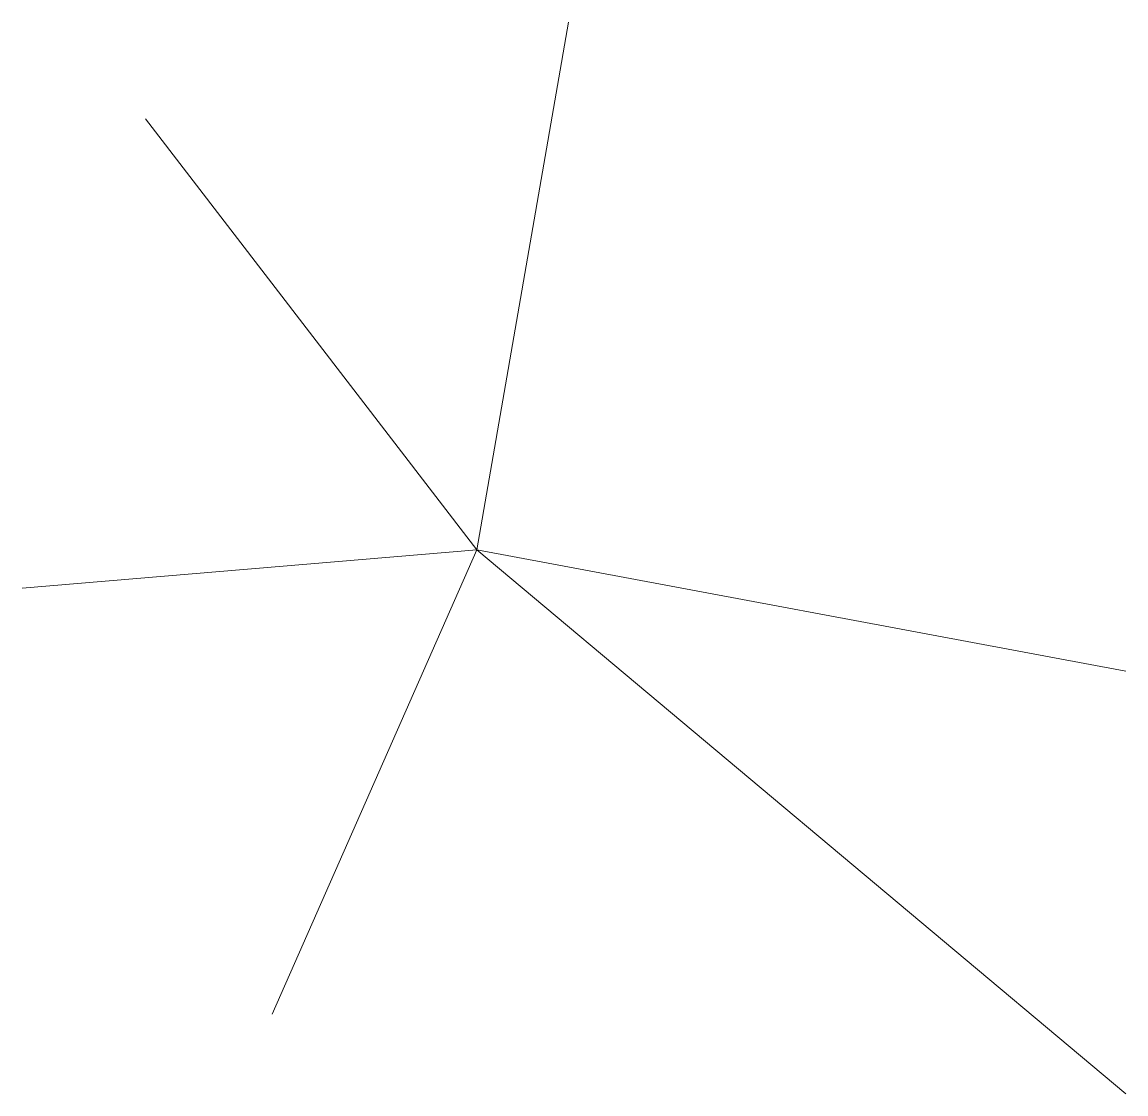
# Model space of a CAD drawing. Header units: millimetres. Extents: x -8591 to 7092, y -1621 to 14390.
# Drawn here: x -4418.84 to -4414.897, y 2637.47 to 2641.3 of the extents above; entities that cross this region are included whole.
import ezdxf

# ---------------------------------------------------------------- set-up
doc = ezdxf.new("R2010")
doc.units = ezdxf.units.MM
doc.layers.add('G-IMPT', color=8, linetype='Continuous', lineweight=9)
doc.layers.add('I-FURN', color=30, linetype='Continuous', lineweight=9)

# ---------------------------------------------------------------- blocks, each defined once
blk = doc.blocks.new('Artificial banana plant 1500mm - Family 4__C1-728657-Begane grond')
at = {"layer": 'G-IMPT'}
for p, q in [((-4.4581, -17.4605), (-4.1301, -15.5744)), ((-5.6418, -15.9199), (-4.4581, -17.4605)), ((-6.0823, -17.5971), (-4.4581, -17.4605)), ((-5.1887, -19.1193), (-4.4581, -17.4605)), ((-4.4581, -17.4605), (-2.1394, -19.4047)), ((-4.4581, -17.4605), (-2.1394, -17.8937))]:
    blk.add_line(p, q, dxfattribs=at)
blk = doc.blocks.new('Artificial banana plant 1500mm - Family 4__C2-728658-Begane grond')
blk.add_blockref('Artificial banana plant 1500mm - Family 4__C1-728657-Begane grond', (0, 0))
blk = doc.blocks.new('Artificial banana plant 1500mm - Family 4-728656-Begane grond')
blk.add_blockref('Artificial banana plant 1500mm - Family 4__C2-728658-Begane grond', (0, 0))
blk = doc.blocks.new('Artificial banana plant 1500mm - Ny märkning-728662-Begane grond')
blk.add_blockref('Artificial banana plant 1500mm - Family 4-728656-Begane grond', (0, 0))

msp = doc.modelspace()

# ---------------------------------------------------------------- block references
at = {"layer": 'I-FURN'}
msp.add_blockref('Artificial banana plant 1500mm - Ny märkning-728662-Begane grond', (-4412.7578, 2656.8749), dxfattribs=at)

doc.saveas('drawing.dxf')
